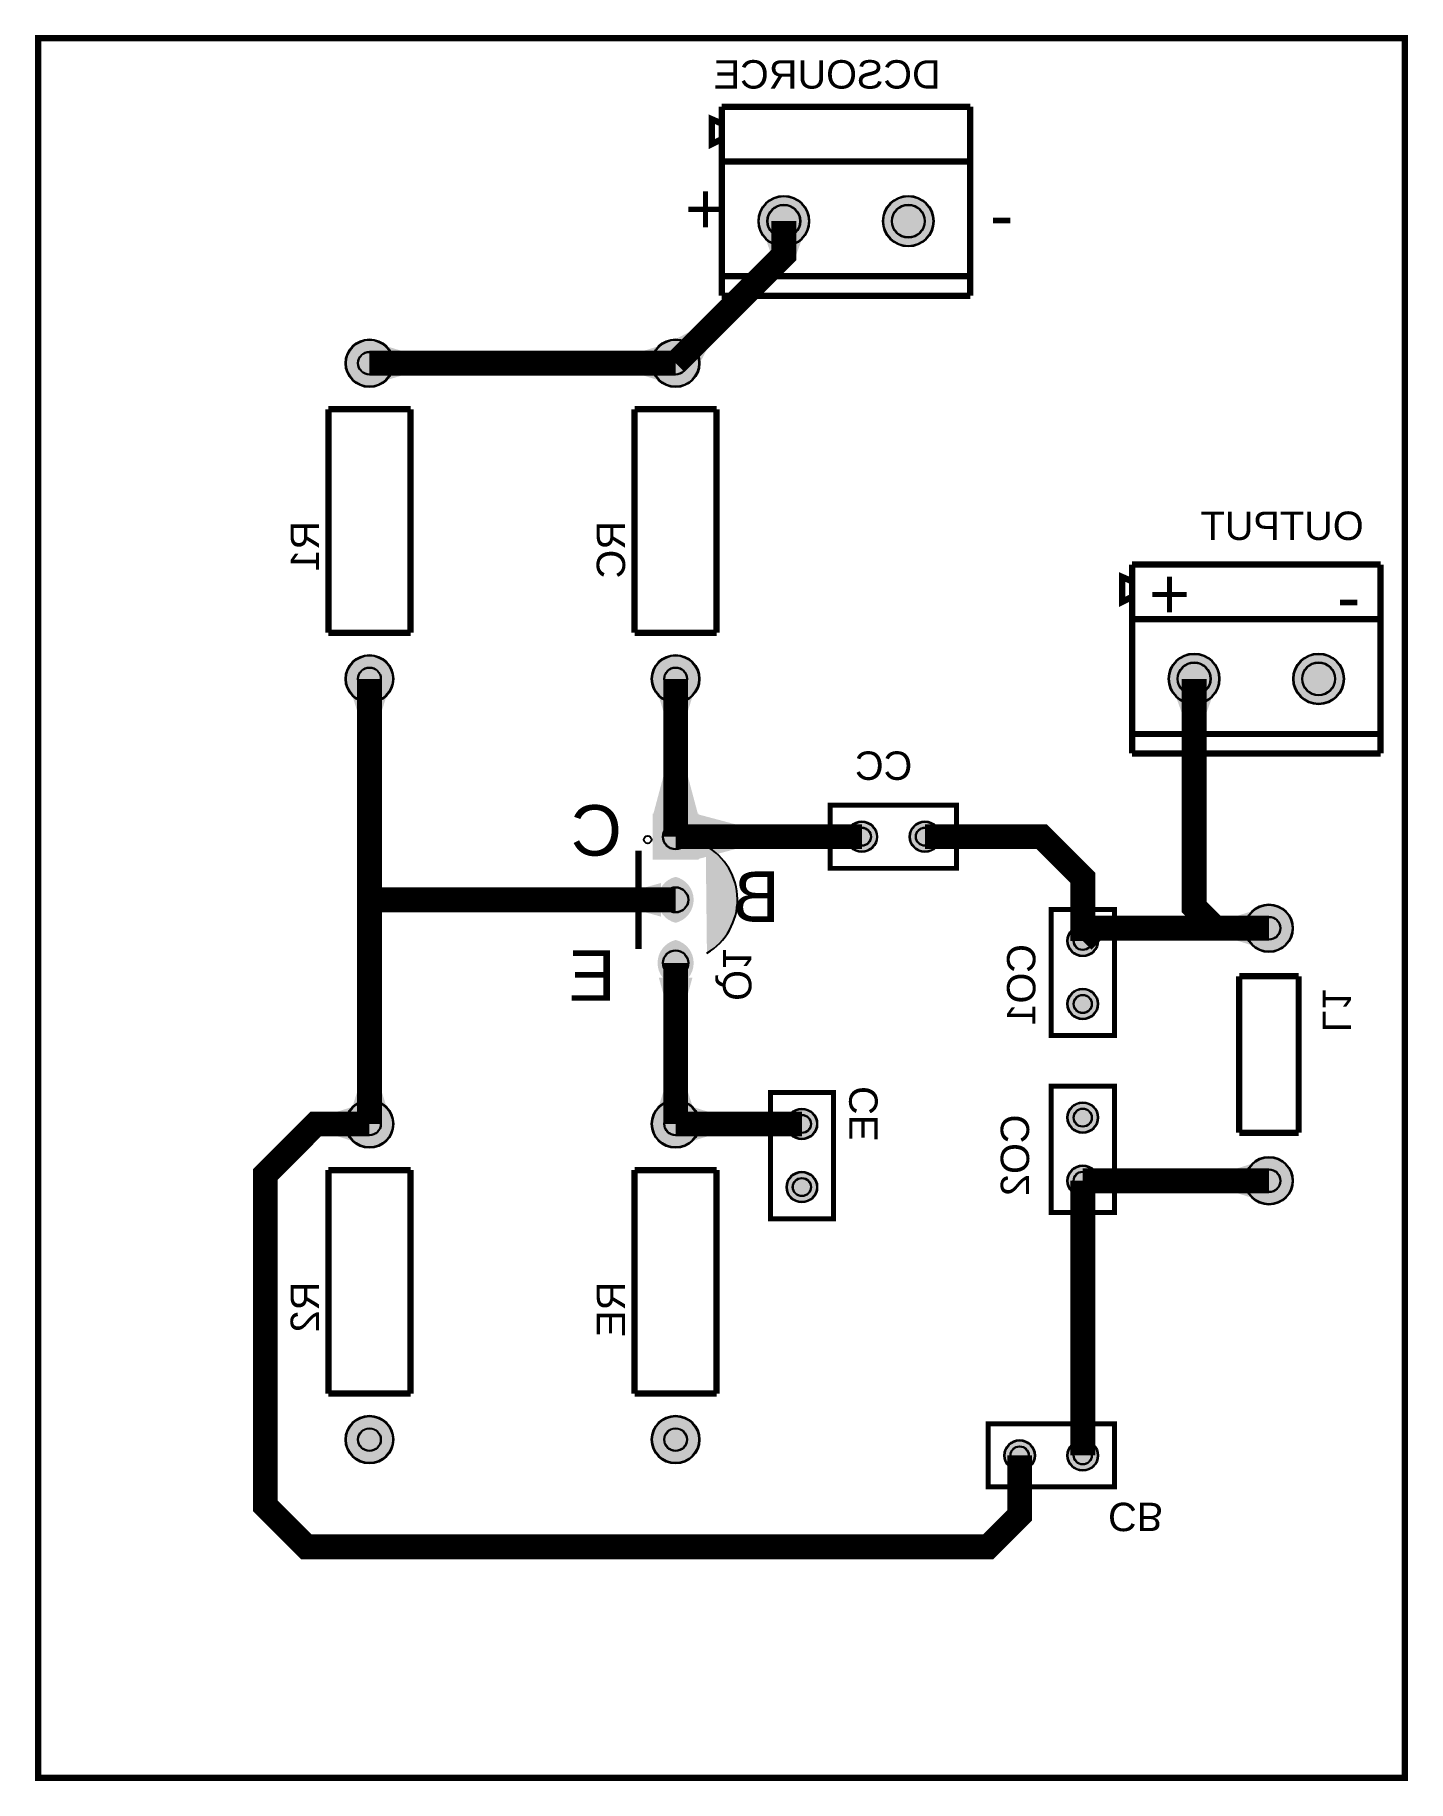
# Model space of a CAD drawing. Header units: millimetres. Extents: x -0.1 to 55.1, y -70.1 to 0.1.
import ezdxf

# ---------------------------------------------------------------- set-up
doc = ezdxf.new("R2010")
doc.units = ezdxf.units.MM
for name, color, linetype, true_color in [('BoardOutLine', 7, 'Continuous', 0xff00ff), ('BottomLayer', 7, 'Continuous', 0x0000ff), ('BottomSolderMaskLayer', 7, 'Continuous', 0xaa00ff), ('Document', 7, 'Continuous', 0xffffff), ('Multi-Layer', 7, 'Continuous', 0xc0c0c0), ('TopSilkLayer', 7, 'Continuous', 0xffcc00), ('TopSolderMaskLayer', 7, 'Continuous', 0x800080)]:
    doc.layers.add(name, color=color, linetype=linetype, true_color=true_color)
doc.styles.get("Standard").update_dxf_attribs({"font": 'arial.ttf'})

msp = doc.modelspace()

# ---------------------------------------------------------------- hatches: boundary and pattern name
at = {"layer": 'BottomLayer'}
for points in [[(30.758, -8.027), (29.258, -8.027), (29.508, -8.727), (30.508, -8.727)], [(25.595, -12.143), (26.592, -13.14), (26.912, -12.53), (26.205, -11.823)], [(13.957, -13.786), (13.957, -12.376), (14.615, -12.581), (14.615, -13.581)], [(25.032, -13.786), (25.032, -12.376), (24.375, -12.581), (24.375, -13.581)], [(14.04, -26.403), (12.63, -26.403), (12.835, -27.061), (13.835, -27.061)], [(26.359, -26.403), (24.949, -26.403), (25.154, -27.061), (26.154, -27.061)], [(47.268, -26.442), (45.768, -26.442), (46.018, -27.142), (47.018, -27.142)], [(24.754, -31.231), (26.554, -31.231), (26.154, -29.731), (25.154, -29.731)], [(26.554, -31.231), (26.554, -33.031), (28.054, -32.631), (28.054, -31.631)], [(32.752, -32.579), (32.752, -31.683), (32.334, -31.631), (32.334, -32.631)], [(36.082, -32.579), (36.082, -31.683), (36.5, -31.631), (36.5, -32.631)], [(25.059, -35.346), (25.059, -33.996), (24.429, -34.171), (24.429, -35.171)], [(48.908, -36.519), (48.908, -35.109), (48.251, -35.314), (48.251, -36.314)], [(48.908, -36.519), (48.908, -35.109), (48.251, -35.314), (48.251, -36.314)], [(42.485, -35.927), (41.589, -35.927), (41.537, -35.509), (42.537, -35.509)], [(42, -35.726), (42.633, -36.359), (42.899, -36.168), (42.192, -35.461)], [(26.329, -37.806), (24.979, -37.806), (25.154, -38.436), (26.154, -38.436)], [(14.04, -43.066), (12.63, -43.066), (12.835, -42.409), (13.835, -42.409)], [(26.359, -43.066), (24.949, -43.066), (25.154, -42.409), (26.154, -42.409)], [(12.713, -44.393), (12.713, -42.983), (12.056, -43.188), (12.056, -44.188)], [(26.276, -44.393), (26.276, -42.983), (26.934, -43.188), (26.934, -44.188)], [(30.339, -44.136), (30.339, -43.24), (29.921, -43.188), (29.921, -44.188)], [(42.432, -46.422), (42.432, -45.526), (42.85, -45.474), (42.85, -46.474)], [(48.908, -46.679), (48.908, -45.269), (48.251, -45.474), (48.251, -46.474)], [(42.485, -46.369), (41.589, -46.369), (41.537, -46.787), (42.537, -46.787)], [(42.485, -56.628), (41.589, -56.628), (41.537, -56.21), (42.537, -56.21)], [(39.945, -57.418), (39.049, -57.418), (38.997, -57.836), (39.997, -57.836)]]:
    msp.add_hatch(color=256, dxfattribs=at).paths.add_polyline_path(points)
at = {"layer": 'BottomSolderMaskLayer'}
for points in [[(28.982, -7.366, 1), (31.033, -7.366, 1)], [(33.991, -7.366, 1), (36.042, -7.366, 1)], [(12.37, -13.081, 1), (14.3, -13.081, 1)], [(24.689, -13.081, 1), (26.619, -13.081, 1)], [(12.37, -25.781, 1), (14.3, -25.781, 1)], [(24.689, -25.781, 1), (26.619, -25.781, 1)], [(45.492, -25.781, 1), (47.543, -25.781, 1)], [(50.501, -25.781, 1), (52.552, -25.781, 1)], [(26.579, -33.056), (24.729, -33.056), (24.729, -31.206), (26.579, -31.206)], [(32.525, -32.131, 1), (33.769, -32.131, 1)], [(35.065, -32.131, 1), (36.309, -32.131, 1)], [(25.654, -33.746, -0.785398), (25.654, -35.596), (25.654, -35.596, -0.785398), (25.654, -33.746)], [(48.565, -35.814, 1), (50.495, -35.814, 1)], [(41.415, -36.322, 1), (42.659, -36.322, 1)], [(25.654, -36.286, -0.785398), (25.654, -38.136), (25.654, -38.136, -0.785398), (25.654, -36.286)], [(41.415, -38.862, 1), (42.659, -38.862, 1)], [(12.37, -43.688, 1), (14.3, -43.688, 1)], [(24.689, -43.688, 1), (26.619, -43.688, 1)], [(41.415, -43.434, 1), (42.659, -43.434, 1)], [(30.112, -43.688, 1), (31.356, -43.688, 1)], [(30.112, -46.228, 1), (31.356, -46.228, 1)], [(41.415, -45.974, 1), (42.659, -45.974, 1)], [(48.565, -45.974, 1), (50.495, -45.974, 1)], [(12.37, -56.388, 1), (14.3, -56.388, 1)], [(24.689, -56.388, 1), (26.619, -56.388, 1)], [(38.875, -57.023, 1), (40.119, -57.023, 1)], [(41.415, -57.023, 1), (42.659, -57.023, 1)]]:
    msp.add_hatch(color=256, dxfattribs=at).paths.add_polyline_path(points)
at = {"layer": 'Document'}
msp.add_hatch(color=256, dxfattribs=at).paths.add_polyline_path([(26.914, -36.815), (26.975, -36.778), (27.035, -36.739), (27.094, -36.698), (27.152, -36.656), (27.208, -36.612), (27.264, -36.566), (27.317, -36.519), (27.37, -36.471), (27.421, -36.421), (27.471, -36.369), (27.519, -36.316), (27.565, -36.262), (27.61, -36.206), (27.654, -36.149), (27.695, -36.091), (27.735, -36.031), (27.774, -35.971), (27.81, -35.909), (27.845, -35.847), (27.878, -35.783), (27.909, -35.719), (27.938, -35.654), (27.966, -35.587), (27.991, -35.52), (28.015, -35.453), (28.036, -35.385), (28.056, -35.316), (28.073, -35.246), (28.089, -35.176), (28.102, -35.106), (28.114, -35.036), (28.123, -34.965), (28.131, -34.893), (28.136, -34.822), (28.139, -34.751), (28.141, -34.679), (28.14, -34.607), (28.137, -34.536), (28.132, -34.464), (28.125, -34.393), (28.116, -34.322), (28.105, -34.252), (28.092, -34.181), (28.077, -34.111), (28.06, -34.042), (28.041, -33.973), (28.019, -33.904), (27.996, -33.837), (27.971, -33.769), (27.944, -33.703), (27.916, -33.638), (27.885, -33.573), (27.852, -33.509), (27.818, -33.446), (27.782, -33.385), (27.744, -33.324), (27.704, -33.264), (27.663, -33.206), (27.62, -33.149), (27.575, -33.093), (27.529, -33.038), (27.481, -32.985), (27.432, -32.933), (27.381, -32.882), (27.329, -32.833), (27.276, -32.786), (27.221, -32.74), (27.164, -32.696), (27.107, -32.653), (27.048, -32.612), (26.988, -32.573), (26.928, -32.535), (26.866, -32.5)])
at = {"layer": 'Multi-Layer'}
for points in [[(29.008, -7.366, 1), (31.008, -7.366, 1)], [(34.017, -7.366, 1), (36.017, -7.366, 1)], [(12.395, -13.081, 1), (14.275, -13.081, 1)], [(24.714, -13.081, 1), (26.594, -13.081, 1)], [(12.395, -25.781, 1), (14.275, -25.781, 1)], [(24.714, -25.781, 1), (26.594, -25.781, 1)], [(45.518, -25.781, 1), (47.518, -25.781, 1)], [(50.527, -25.781, 1), (52.527, -25.781, 1)], [(26.554, -33.031), (24.754, -33.031), (24.754, -31.231), (26.554, -31.231)], [(32.55, -32.131, 1), (33.744, -32.131, 1)], [(35.09, -32.131, 1), (36.284, -32.131, 1)], [(25.654, -33.771, -0.785398), (25.654, -35.571), (25.654, -35.571, -0.785398), (25.654, -33.771)], [(48.59, -35.814, 1), (50.47, -35.814, 1)], [(41.44, -36.322, 1), (42.634, -36.322, 1)], [(25.654, -36.311, -0.785398), (25.654, -38.111), (25.654, -38.111, -0.785398), (25.654, -36.311)], [(41.44, -38.862, 1), (42.634, -38.862, 1)], [(12.395, -43.688, 1), (14.275, -43.688, 1)], [(24.714, -43.688, 1), (26.594, -43.688, 1)], [(41.44, -43.434, 1), (42.634, -43.434, 1)], [(30.137, -43.688, 1), (31.331, -43.688, 1)], [(30.137, -46.228, 1), (31.331, -46.228, 1)], [(41.44, -45.974, 1), (42.634, -45.974, 1)], [(48.59, -45.974, 1), (50.47, -45.974, 1)], [(12.395, -56.388, 1), (14.275, -56.388, 1)], [(24.714, -56.388, 1), (26.594, -56.388, 1)], [(38.9, -57.023, 1), (40.094, -57.023, 1)], [(41.44, -57.023, 1), (42.634, -57.023, 1)]]:
    msp.add_hatch(color=256, dxfattribs=at).paths.add_polyline_path(points)
at = {"layer": 'TopSolderMaskLayer'}
for points in [[(28.982, -7.366, 1), (31.033, -7.366, 1)], [(33.991, -7.366, 1), (36.042, -7.366, 1)], [(12.37, -13.081, 1), (14.3, -13.081, 1)], [(24.689, -13.081, 1), (26.619, -13.081, 1)], [(12.37, -25.781, 1), (14.3, -25.781, 1)], [(24.689, -25.781, 1), (26.619, -25.781, 1)], [(45.492, -25.781, 1), (47.543, -25.781, 1)], [(50.501, -25.781, 1), (52.552, -25.781, 1)], [(26.579, -33.056), (24.729, -33.056), (24.729, -31.206), (26.579, -31.206)], [(32.525, -32.131, 1), (33.769, -32.131, 1)], [(35.065, -32.131, 1), (36.309, -32.131, 1)], [(25.654, -33.746, -0.785398), (25.654, -35.596), (25.654, -35.596, -0.785398), (25.654, -33.746)], [(48.565, -35.814, 1), (50.495, -35.814, 1)], [(41.415, -36.322, 1), (42.659, -36.322, 1)], [(25.654, -36.286, -0.785398), (25.654, -38.136), (25.654, -38.136, -0.785398), (25.654, -36.286)], [(41.415, -38.862, 1), (42.659, -38.862, 1)], [(12.37, -43.688, 1), (14.3, -43.688, 1)], [(24.689, -43.688, 1), (26.619, -43.688, 1)], [(41.415, -43.434, 1), (42.659, -43.434, 1)], [(30.112, -43.688, 1), (31.356, -43.688, 1)], [(30.112, -46.228, 1), (31.356, -46.228, 1)], [(41.415, -45.974, 1), (42.659, -45.974, 1)], [(48.565, -45.974, 1), (50.495, -45.974, 1)], [(12.37, -56.388, 1), (14.3, -56.388, 1)], [(24.689, -56.388, 1), (26.619, -56.388, 1)], [(38.875, -57.023, 1), (40.119, -57.023, 1)], [(41.415, -57.023, 1), (42.659, -57.023, 1)]]:
    msp.add_hatch(color=256, dxfattribs=at).paths.add_polyline_path(points)

# ---------------------------------------------------------------- linework, layer by layer
at = {"layer": 'BoardOutLine', "const_width": 0.254}
msp.add_lwpolyline([(0, 0), (55, 0), (55, -70), (0, -70), (0, 0)], close=True, dxfattribs=at)
at = {"layer": 'BottomLayer', "const_width": 1}
for points in [[(30.008, -7.366), (30.008, -8.727), (25.654, -13.081)], [(13.335, -13.081), (25.654, -13.081)], [(13.335, -25.781), (13.335, -43.688)], [(25.654, -32.131), (25.654, -25.781)], [(46.518, -25.781), (46.518, -34.961), (47.371, -35.814), (49.53, -35.814)], [(25.654, -32.131), (33.147, -32.131)], [(35.687, -32.131), (40.386, -32.131), (42.037, -33.782), (42.037, -36.322)], [(25.654, -34.671), (13.335, -34.671)], [(49.53, -35.814), (42.545, -35.814), (42.037, -36.322)], [(25.654, -37.211), (25.654, -43.688)], [(39.497, -57.023), (39.497, -59.436), (38.227, -60.706), (10.795, -60.706), (9.144, -59.055), (9.144, -45.72), (11.176, -43.688), (13.335, -43.688)], [(30.734, -43.688), (25.654, -43.688)], [(42.037, -57.023), (42.037, -45.974)], [(49.53, -45.974), (42.037, -45.974)]]:
    msp.add_lwpolyline(points, dxfattribs=at)
at = {"layer": 'BottomSolderMaskLayer'}
for centre, radius in [((30.008, -7.366), 1.025), ((30.008, -7.366), 0.667), ((35.017, -7.366), 1.025), ((35.017, -7.366), 0.667), ((13.335, -13.081), 0.965), ((13.335, -13.081), 0.462), ((25.654, -13.081), 0.965), ((25.654, -13.081), 0.462), ((13.335, -25.781), 0.965), ((25.654, -25.781), 0.965), ((46.518, -25.781), 1.025), ((46.518, -25.781), 0.667), ((51.527, -25.781), 1.025), ((51.527, -25.781), 0.667), ((13.335, -25.781), 0.462), ((25.654, -25.781), 0.462), ((33.147, -32.131), 0.622), ((35.687, -32.131), 0.622), ((25.654, -32.131), 0.514), ((33.147, -32.131), 0.371), ((35.687, -32.131), 0.371), ((25.654, -34.671), 0.514), ((49.53, -35.814), 0.965), ((42.037, -36.322), 0.622), ((49.53, -35.814), 0.462), ((42.037, -36.322), 0.371), ((25.654, -37.211), 0.514), ((42.037, -38.862), 0.622), ((42.037, -38.862), 0.371), ((13.335, -43.688), 0.965), ((25.654, -43.688), 0.965), ((42.037, -43.434), 0.622), ((13.335, -43.688), 0.462), ((25.654, -43.688), 0.462), ((30.734, -43.688), 0.622), ((30.734, -43.688), 0.371), ((42.037, -43.434), 0.371), ((30.734, -46.228), 0.622), ((42.037, -45.974), 0.622), ((42.037, -45.974), 0.371), ((49.53, -45.974), 0.965), ((49.53, -45.974), 0.462), ((30.734, -46.228), 0.371), ((13.335, -56.388), 0.965), ((25.654, -56.388), 0.965), ((13.335, -56.388), 0.462), ((25.654, -56.388), 0.462), ((39.497, -57.023), 0.622), ((39.497, -57.023), 0.371), ((42.037, -57.023), 0.622), ((42.037, -57.023), 0.371)]:
    msp.add_circle(centre, radius, dxfattribs=at)
at = {"layer": 'Document'}
msp.add_circle((24.53, -32.249), 0.15, dxfattribs=at)
at = {"layer": 'Multi-Layer'}
for centre, radius in [((30.008, -7.366), 1), ((30.008, -7.366), 0.65), ((35.017, -7.366), 1), ((35.017, -7.366), 0.65), ((13.335, -13.081), 0.94), ((13.335, -13.081), 0.45), ((25.654, -13.081), 0.94), ((25.654, -13.081), 0.45), ((13.335, -25.781), 0.94), ((25.654, -25.781), 0.94), ((46.518, -25.781), 1), ((46.518, -25.781), 0.65), ((51.527, -25.781), 1), ((51.527, -25.781), 0.65), ((13.335, -25.781), 0.45), ((25.654, -25.781), 0.45), ((33.147, -32.131), 0.597), ((35.687, -32.131), 0.597), ((25.654, -32.131), 0.5), ((33.147, -32.131), 0.356), ((35.687, -32.131), 0.356), ((25.654, -34.671), 0.5), ((49.53, -35.814), 0.94), ((42.037, -36.322), 0.597), ((49.53, -35.814), 0.45), ((42.037, -36.322), 0.356), ((25.654, -37.211), 0.5), ((42.037, -38.862), 0.597), ((42.037, -38.862), 0.356), ((13.335, -43.688), 0.94), ((25.654, -43.688), 0.94), ((42.037, -43.434), 0.597), ((13.335, -43.688), 0.45), ((25.654, -43.688), 0.45), ((30.734, -43.688), 0.597), ((30.734, -43.688), 0.356), ((42.037, -43.434), 0.356), ((30.734, -46.228), 0.597), ((42.037, -45.974), 0.597), ((42.037, -45.974), 0.356), ((49.53, -45.974), 0.94), ((49.53, -45.974), 0.45), ((30.734, -46.228), 0.356), ((13.335, -56.388), 0.94), ((25.654, -56.388), 0.94), ((13.335, -56.388), 0.45), ((25.654, -56.388), 0.45), ((39.497, -57.023), 0.597), ((39.497, -57.023), 0.356), ((42.037, -57.023), 0.597), ((42.037, -57.023), 0.356)]:
    msp.add_circle(centre, radius, dxfattribs=at)
at = {"layer": 'TopSilkLayer', "const_width": 0.254}
for points in [[(27.512, -2.766), (37.512, -2.766)], [(27.512, -2.766), (27.512, -10.366)], [(37.512, -2.766), (37.512, -10.366)], [(27.507, -3.44), (27.112, -3.266), (27.112, -4.266), (27.507, -4.069)], [(27.512, -4.965), (37.512, -4.965)], [(27.512, -9.584), (37.512, -9.584)], [(27.512, -10.366), (37.512, -10.366)], [(11.684, -23.927), (11.684, -14.935)], [(11.684, -14.935), (14.986, -14.935)], [(14.986, -14.935), (14.986, -23.927)], [(24.003, -23.927), (24.003, -14.935)], [(24.003, -14.935), (27.305, -14.935)], [(27.305, -14.935), (27.305, -23.927)], [(44.022, -21.181), (54.022, -21.181)], [(44.022, -21.181), (44.022, -28.781)], [(54.022, -21.181), (54.022, -28.781)], [(44.017, -21.855), (43.622, -21.681), (43.622, -22.681), (44.017, -22.484)], [(14.986, -23.927), (11.684, -23.927)], [(27.305, -23.927), (24.003, -23.927)], [(44.022, -23.38), (54.022, -23.38)], [(44.022, -27.999), (54.022, -27.999)], [(44.022, -28.781), (54.022, -28.781)], [(24.154, -36.651), (24.154, -32.691)], [(48.336, -37.744), (50.724, -37.744)], [(48.336, -44.044), (48.336, -37.744)], [(50.724, -37.744), (50.724, -44.044)], [(50.724, -44.044), (48.336, -44.044)], [(11.684, -54.534), (11.684, -45.542)], [(11.684, -45.542), (14.986, -45.542)], [(14.986, -45.542), (14.986, -54.534)], [(24.003, -54.534), (24.003, -45.542)], [(24.003, -45.542), (27.305, -45.542)], [(27.305, -45.542), (27.305, -54.534)], [(14.986, -54.534), (11.684, -54.534)], [(27.305, -54.534), (24.003, -54.534)]]:
    msp.add_lwpolyline(points, dxfattribs=at)
at = {"layer": 'TopSilkLayer', "const_width": 0.201}
for points in [[(36.955, -30.864), (31.875, -30.864), (31.875, -33.404), (36.955, -33.404), (36.955, -30.864)], [(40.77, -35.055), (40.77, -40.135), (43.31, -40.135), (43.31, -35.055), (40.77, -35.055)], [(40.77, -42.167), (40.77, -47.247), (43.31, -47.247), (43.31, -42.167), (40.77, -42.167)], [(29.467, -42.421), (29.467, -47.501), (32.007, -47.501), (32.007, -42.421), (29.467, -42.421)], [(38.23, -58.291), (43.31, -58.291), (43.31, -55.751), (38.23, -55.751), (38.23, -58.291)]]:
    msp.add_lwpolyline(points, close=True, dxfattribs=at)
at = {"layer": 'TopSilkLayer'}
msp.add_arc((25.654, -34.671), 2.487, 300.44133, 60.84354, dxfattribs=at)
at = {"layer": 'TopSolderMaskLayer'}
for centre, radius in [((30.008, -7.366), 1.025), ((30.008, -7.366), 0.667), ((35.017, -7.366), 1.025), ((35.017, -7.366), 0.667), ((13.335, -13.081), 0.965), ((13.335, -13.081), 0.462), ((25.654, -13.081), 0.965), ((25.654, -13.081), 0.462), ((13.335, -25.781), 0.965), ((25.654, -25.781), 0.965), ((46.518, -25.781), 1.025), ((46.518, -25.781), 0.667), ((51.527, -25.781), 1.025), ((51.527, -25.781), 0.667), ((13.335, -25.781), 0.462), ((25.654, -25.781), 0.462), ((33.147, -32.131), 0.622), ((35.687, -32.131), 0.622), ((25.654, -32.131), 0.514), ((33.147, -32.131), 0.371), ((35.687, -32.131), 0.371), ((25.654, -34.671), 0.514), ((49.53, -35.814), 0.965), ((42.037, -36.322), 0.622), ((49.53, -35.814), 0.462), ((42.037, -36.322), 0.371), ((25.654, -37.211), 0.514), ((42.037, -38.862), 0.622), ((42.037, -38.862), 0.371), ((13.335, -43.688), 0.965), ((25.654, -43.688), 0.965), ((42.037, -43.434), 0.622), ((13.335, -43.688), 0.462), ((25.654, -43.688), 0.462), ((30.734, -43.688), 0.622), ((30.734, -43.688), 0.371), ((42.037, -43.434), 0.371), ((30.734, -46.228), 0.622), ((42.037, -45.974), 0.622), ((42.037, -45.974), 0.371), ((49.53, -45.974), 0.965), ((49.53, -45.974), 0.462), ((30.734, -46.228), 0.371), ((13.335, -56.388), 0.965), ((25.654, -56.388), 0.965), ((13.335, -56.388), 0.462), ((25.654, -56.388), 0.462), ((39.497, -57.023), 0.622), ((39.497, -57.023), 0.371), ((42.037, -57.023), 0.622), ((42.037, -57.023), 0.371)]:
    msp.add_circle(centre, radius, dxfattribs=at)

# ---------------------------------------------------------------- texts
at = {"layer": 'BottomLayer', "text_generation_flag": 2}
for s, height, p in [('DCSOURCE', 1.143, (36.322, -2.032)), ('+', 2.032, (27.686, -7.874)), ('-', 2.032, (39.243, -8.128)), ('OUTPUT', 1.143, (53.34, -20.193)), ('+', 2.032, (46.355, -23.368)), ('-', 2.032, (53.213, -23.495)), ('CC', 1.143, (35.179, -29.845)), ('C', 2.032, (23.495, -32.893)), ('B', 2.032, (29.845, -35.56)), ('E', 2.032, (23.241, -38.735))]:
    msp.add_text(s, height=height, dxfattribs=at).set_placement(p)
for s, rotation, p in [('R1', 90, (11.303, -19.431)), ('RC', 90, (23.622, -19.431)), ('CO1', 90, (40.132, -36.449)), ('Q1', 270, (27.559, -38.735)), ('L1', 270, (51.689, -40.005)), ('CE', 90, (33.782, -42.164)), ('CO2', 90, (39.878, -43.307)), ('R2', 90, (11.303, -50.038)), ('RE', 90, (23.622, -50.038)), ('CB', 180, (43.053, -58.928))]:
    msp.add_text(s, height=1.143, rotation=rotation, dxfattribs=at).set_placement(p)

doc.saveas('drawing.dxf')
